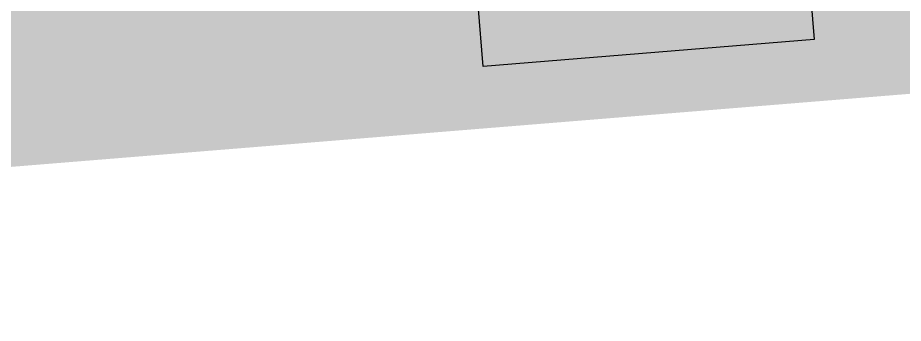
# Model space of a CAD drawing. Header units: metres. Extents: x 1956498 to 1957612, y 2277909 to 2278547.
# Drawn here: x 1957461.3779 to 1957461.7745, y 2278066.3188 to 2278066.4558 of the extents above; entities that cross this region are included whole.
import ezdxf

# ---------------------------------------------------------------- set-up
doc = ezdxf.new("R2010")
doc.units = ezdxf.units.M
doc.layers.add('UBS-100-Clôture', color=30, linetype='LIMITE1')
doc.layers.add('UBS_400_DETAIL POSTE HTA TOOLKIT UBS', color=7, linetype='Continuous')
doc.linetypes.add('LIMITE1', pattern='A,6.35,-2.54,[133,ltypeshp.shx,S=2.54,R=0,X=-2.54,Y=0],-2.54,25.4', length=36.83)

# ---------------------------------------------------------------- blocks, each defined once
blk = doc.blocks.new('SEGMENTO PROFIL')
h = blk.add_hatch(color=30)
h.dxf.hatch_style = 1
h.paths.add_polyline_path([(-74.24, 27.58), (74.42, 27.58), (74.42, 0), (-74.24, 0)])
blk.add_lwpolyline([(-74.24, 27.58), (74.42, 27.58), (74.42, 0), (-74.24, 0)], close=True)
blk = doc.blocks.new('UBS_PDL C1752')
at = {"xscale": 0.001, "yscale": 0.001, "zscale": 0.001}
blk.add_blockref('SEGMENTO PROFIL', (2.07395, 1.32512), dxfattribs=at)

msp = doc.modelspace()

# ---------------------------------------------------------------- linework, layer by layer
at = {"layer": 'UBS-100-Clôture', "color": 30, "ltscale": 0.1, "true_color": 0xf26722, "transparency": 33554687, "const_width": 0.2}
msp.add_lwpolyline([(1957452.10861, 2278234.20834), (1957472.78211, 2278172.78773), (1957482.60391, 2278143.01665), (1957491.43073, 2278124.53938), (1957501.91196, 2278087.4138, -0.474925), (1957486.75018, 2278065.86129), (1957466.44478, 2278064.20257), (1957466.22766, 2278066.88381), (1957461.24489, 2278066.47868), (1957461.46217, 2278063.79555), (1957439.48752, 2278062.00048), (1957103.22307, 2278049.50956)], format="xyb", dxfattribs=at)

# ---------------------------------------------------------------- block references
at = {"layer": 'UBS_400_DETAIL POSTE HTA TOOLKIT UBS', "transparency": 33554687, "rotation": 184.6700307831418}
msp.add_blockref('UBS_PDL C1752', (1957463.61751, 2278067.95701), dxfattribs=at)

doc.saveas('drawing.dxf')
